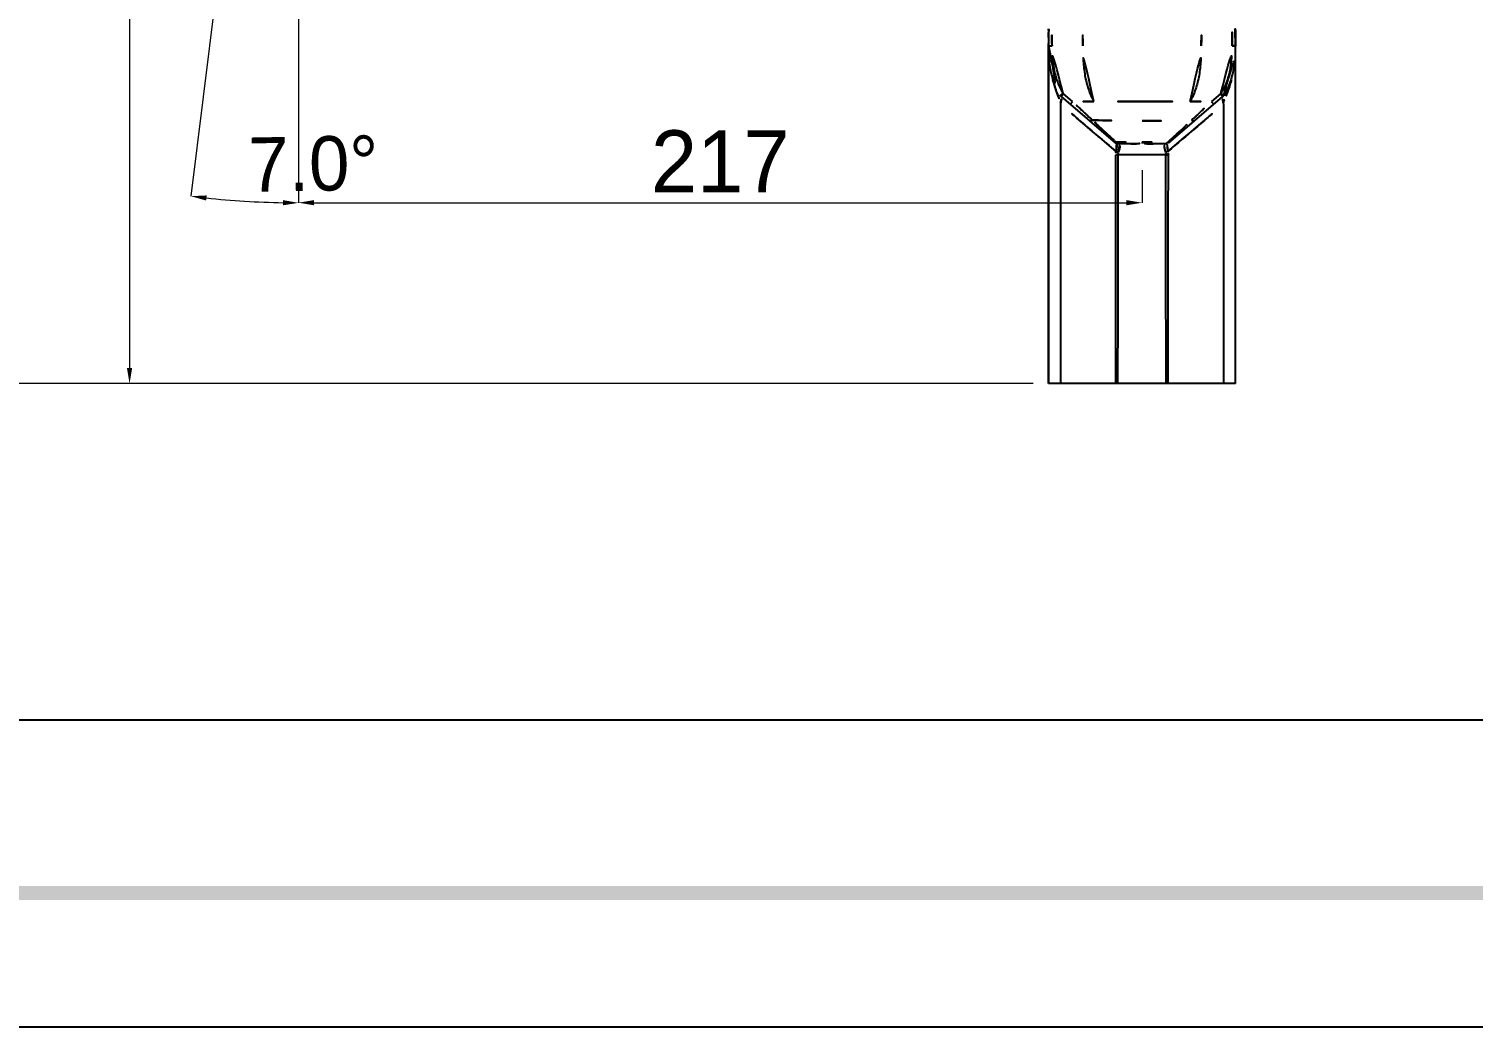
# Model space of a CAD drawing. Extents: x 16296660632 to 16296673174, y -37409619871 to -37409617131.
# Drawn here: x 16296672430.8 to 16296672802.5, y -37409618103.6 to -37409617846.6 of the extents above; entities that cross this region are included whole.
import ezdxf

# ---------------------------------------------------------------- set-up
doc = ezdxf.new("R2010")
doc.units = 0
doc.header["$LTSCALE"] = 10
doc.header["$MEASUREMENT"] = 0
doc.header["$PDMODE"] = 3
doc.header["$PDSIZE"] = -10
doc.layers.get('0').update_dxf_attribs({"linetype": 'CONTINUOUS'})
doc.layers.get('DEFPOINTS').update_dxf_attribs({"linetype": 'CONTINUOUS'})
doc.layers.add('06___PRT_ALL_SURFS', color=7, linetype='CONTINUOUS')
doc.styles.add('Daelim Dimension', font='')
doc.styles.get('Daelim Dimension').set_extended_font_data('나눔고딕')
doc.dimstyles.new('DEFAULT', dxfattribs={"dimscale": 2, "dimtxt": 2, "dimasz": 2, "dimexe": 0, "dimexo": 2, "dimgap": 1, "dimtad": 1, "dimdec": 1, "dimzin": 9, "dimdsep": 46, "dimtxsty": 'Daelim Dimension', "dimcen": 0.5, "dimclrd": 252, "dimclre": 252, "dimclrt": 3, "dimadec": 1, "dimazin": 0, "dimtfac": 1, "dimtdec": 1, "dimtix": 1, "dimtmove": 0, "dimatfit": 3, "dimfxl": 1, "dimtolj": 1, "dimtzin": 1, "dimlwd": 9, "dimlwe": 9, "dimarcsym": 0})

# ---------------------------------------------------------------- blocks, each defined once
blk = doc.blocks.new('*D14')
at = {"color": 5, "lineweight": 9, "transparency": 16777216}
for p, q in [((16296672500.234461, -37409617669.713593), (16296672500.234461, -37409617891.32299)), ((16296672717.304279, -37409617882.977272), (16296672717.304279, -37409617891.32299)), ((16296672504.234461, -37409617891.32299), (16296672713.304279, -37409617891.32299))]:
    blk.add_line(p, q, dxfattribs=at)
at = {"color": 5, "transparency": 16777216}
for points in [[(16296672504.234461, -37409617890.656326), (16296672504.234461, -37409617891.989647), (16296672500.234461, -37409617891.32299)], [(16296672713.304279, -37409617890.656326), (16296672713.304279, -37409617891.989647), (16296672717.304279, -37409617891.32299)]]:
    blk.add_solid(points, dxfattribs=at)
at = {"layer": 'DEFPOINTS', "color": 0, "transparency": 16777216}
for p in [(16296672500.234461, -37409617665.713593), (16296672717.304279, -37409617878.977272), (16296672717.304279, -37409617891.32299)]:
    blk.add_point(p, dxfattribs=at)
at = {"color": 7, "transparency": 16777216, "insert": (16296672608.769369, -37409617880.69352), "char_height": 16, "attachment_point": 5, "style": 'Daelim Dimension'}
blk.add_mtext('\\A1;217', dxfattribs=at)
blk = doc.blocks.new('*D15')
at = {"color": 5, "lineweight": 9, "transparency": 16777216}
for p, q in [((16296672496.234461, -37409617665.713593), (16296672456.74626, -37409617665.713593)), ((16296672456.74626, -37409617669.713593), (16296672456.74626, -37409617933.910744)), ((16296672689.271061, -37409617937.910744), (16296672456.74626, -37409617937.910744))]:
    blk.add_line(p, q, dxfattribs=at)
at = {"color": 5, "transparency": 16777216}
for points in [[(16296672456.07959, -37409617669.713593), (16296672457.41292, -37409617669.713593), (16296672456.74626, -37409617665.713593)], [(16296672456.07959, -37409617933.910744), (16296672457.41292, -37409617933.910744), (16296672456.74626, -37409617937.910744)]]:
    blk.add_solid(points, dxfattribs=at)
at = {"layer": 'DEFPOINTS', "color": 0, "transparency": 16777216}
for p in [(16296672500.234461, -37409617665.713593), (16296672456.74626, -37409617937.910744), (16296672693.271061, -37409617937.910744)]:
    blk.add_point(p, dxfattribs=at)
at = {"color": 7, "transparency": 16777216, "insert": (16296672446.116791, -37409617798.040131), "char_height": 16, "attachment_point": 5, "rotation": 90, "style": 'Daelim Dimension'}
blk.add_mtext('\\A1;272', dxfattribs=at)
blk = doc.blocks.new('*D11')
at = {"color": 5, "lineweight": 9, "transparency": 16777216}
for p, q in [((16296672496.234461, -37409617607.349693), (16296672413.573891, -37409617607.349693)), ((16296672413.573891, -37409617611.349693), (16296672413.573891, -37409617933.910744)), ((16296672496.234461, -37409617937.910744), (16296672413.573891, -37409617937.910744))]:
    blk.add_line(p, q, dxfattribs=at)
at = {"color": 5, "transparency": 16777216}
for points in [[(16296672412.907221, -37409617611.349693), (16296672414.240549, -37409617611.349693), (16296672413.573891, -37409617607.349693)], [(16296672412.907221, -37409617933.910744), (16296672414.240549, -37409617933.910744), (16296672413.573891, -37409617937.910744)]]:
    blk.add_solid(points, dxfattribs=at)
at = {"layer": 'DEFPOINTS', "color": 0, "transparency": 16777216}
for p in [(16296672500.234461, -37409617607.349693), (16296672413.573891, -37409617937.910744), (16296672500.234461, -37409617937.910744)]:
    blk.add_point(p, dxfattribs=at)
at = {"color": 7, "transparency": 16777216, "insert": (16296672402.852871, -37409617785.711487), "char_height": 16, "attachment_point": 5, "rotation": 90, "style": 'Daelim Dimension'}
blk.add_mtext('\\A1;331', dxfattribs=at)
blk = doc.blocks.new('*D16')
at = {"color": 5, "lineweight": 9, "transparency": 16777216}
for p, q in [((16296672500.23, -37409617680.74), (16296672500.23, -37409617891.36)), ((16296672498.15, -37409617682.56), (16296672472.55, -37409617889.65))]:
    blk.add_line(p, q, dxfattribs=at)
blk.add_arc((16296672500.23, -37409617665.71), 225.64, 263.9673, 268.9843, dxfattribs=at)
at = {"color": 5, "transparency": 16777216}
for points in [[(16296672476.44, -37409617890.77), (16296672476.6, -37409617889.45), (16296672472.55, -37409617889.65)], [(16296672496.24, -37409617890.66), (16296672496.23, -37409617891.99), (16296672500.23, -37409617891.36)]]:
    blk.add_solid(points, dxfattribs=at)
at = {"layer": 'DEFPOINTS', "color": 0, "transparency": 16777216}
for p in [(16296672501.83, -37409617652.84), (16296672500.23, -37409617665.71), (16296672500.23, -37409617676.74), (16296672498.64, -37409617678.59), (16296672481.75, -37409617890.6)]:
    blk.add_point(p, dxfattribs=at)
at = {"color": 7, "transparency": 16777216, "insert": (16296672504.06, -37409617881.36), "char_height": 14, "attachment_point": 5, "rotation": 1.0157, "style": 'Daelim Dimension'}
blk.add_mtext('\\A1;7.0°', dxfattribs=at)

msp = doc.modelspace()

# ---------------------------------------------------------------- linework, layer by layer
at = {"color": 7, "linetype": 'Continuous'}
for p, q in [((16296672741.33659, -37409617850.941978), (16296672741.335039, -37409617850.977203)), ((16296672741.33568, -37409617937.910744), (16296672741.33568, -37409617850.977203)), ((16296672741.3375, -37409617937.910744), (16296672741.3375, -37409617850.977203)), ((16296672696.52256, -37409617864.005852), (16296672710.52383, -37409617875.955688)), ((16296672699.426081, -37409617865.300743), (16296672697.09252, -37409617863.297684)), ((16296672724.08473, -37409617875.955688), (16296672738.086, -37409617864.005852)), ((16296672737.516041, -37409617863.297684), (16296672735.18248, -37409617865.300743)), ((16296672738.255819, -37409617865.908279), (16296672738.255819, -37409617937.910744)), ((16296672710.198839, -37409617875.31179), (16296672710.116159, -37409617875.237267)), ((16296672724.40983, -37409617875.312248), (16296672724.496189, -37409617875.233856)), ((16296672723.43854, -37409617878.977272), (16296672711.170019, -37409617878.977272)), ((16296672714.424, -37409617876.195061), (16296672711.17301, -37409617876.195061)), ((16296672717.304211, -37409617875.762444), (16296672717.304359, -37409617876.105003)), ((16296672717.304251, -37409617875.639107), (16296672717.30431, -37409617875.762444)), ((16296672723.435539, -37409617876.195061), (16296672720.184561, -37409617876.195061)), ((16296672723.435539, -37409617876.195061), (16296672723.903099, -37409617875.772423)), ((16296672723.43854, -37409617878.977272), (16296672724.08304, -37409617878.976677)), ((16296672723.903099, -37409617875.772423), (16296672723.97365, -37409617875.708656)), ((16296672741.337299, -37409617937.910744), (16296672711.11698, -37409617937.910744))]:
    msp.add_line(p, q, dxfattribs=at)
at = {"color": 5}
msp.add_line((16296671813.668039, -37409618024.490242), (16296672927.258329, -37409618024.490242), dxfattribs=at)
at = {"color": 2}
msp.add_lwpolyline([(16296671793.750851, -37409617131.239197), (16296673174.182779, -37409617131.239197), (16296673174.182779, -37409618103.587517), (16296671793.750851, -37409618103.587517)], close=True, dxfattribs=at)
at = {"ltscale": 0.5}
msp.add_lwpolyline([(16296671793.750851, -37409617131.239197), (16296673174.182779, -37409617131.239197), (16296673174.182779, -37409618103.587517), (16296671793.750851, -37409618103.587517)], close=True, dxfattribs=at)
at = {"color": 7, "linetype": 'Continuous'}
for centre, radius, start, end in [((16296672419.7134, -37409617847.557564), 321.638219, 359.42953316, 359.99300589), ((16296672419.772129, -37409617847.557663), 321.579487, 359.99300589, 0.18272165), ((16296672697.49634, -37409617862.864899), 1.5, 213.23341636, 229.51970528), ((16296672737.112221, -37409617862.864899), 1.5, 310.48029472, 328.60601934), ((16296672710.960369, -37409617852.384064), 30.209116, 334.3647951, 337.6395403), ((16296672704.283939, -37409617866.289207), 3.765603, 273.0620347, 273.36762861), ((16296672717.33441, -37409617489.864326), 380.400384, 268.06728458, 269.99541011), ((16296672717.27256, -37409617489.826591), 380.438115, 270.00480845, 271.93271542), ((16296672730.324619, -37409617866.289207), 3.765603, 266.63237139, 266.9379653), ((16296672711.17301, -37409617875.195061), 1, 229.51970528, 270), ((16296672722.73349, -37409617862.555519), 17.871233, 227.39103008, 227.69503167), ((16296672717.304359, -37409617462.934807), 412.827634, 269.07433324, 270), ((16296672717.30423, -37409617462.943718), 412.818723, 270, 270.92566676), ((16296672723.435539, -37409617875.195061), 1, 270, 310.48029472), ((16296672720.65988, -37409617878.976738), 3.423176, 0.00087426, 14.44996374)]:
    msp.add_arc(centre, radius, start, end, dxfattribs=at)
for points, knots in [([(16296672693.272881, -37409617850.977211), (16296672693.272579, -37409617850.94709), (16296672693.26512, -37409617850.194817), (16296672693.25802, -37409617849.2425), (16296672693.264521, -37409617848.119247), (16296672693.27264, -37409617847.55275), (16296672693.283739, -37409617847.102463), (16296672693.296391, -37409617846.768379), (16296672693.30456, -37409617846.599731), (16296672693.3092, -37409617846.514877)], [0, 0, 0, 0, 0.0202476301, 0.5056800026, 0.6401238942, 0.7752812201, 0.886506428, 0.942878864, 1, 1, 1, 1]), ([(16296672694.14081, -37409617850.970543), (16296672694.132311, -37409617850.230209), (16296672694.121599, -37409617848.747971), (16296672694.12933, -37409617847.264236), (16296672694.171829, -37409617846.523239)], [0, 0, 0, 0, 0.4993819935, 1, 1, 1, 1]), ([(16296672702.04339, -37409617850.971611), (16296672702.037279, -37409617850.230072), (16296672702.02919, -37409617848.745354), (16296672702.033381, -37409617847.259956), (16296672702.06101, -37409617846.517151)], [0, 0, 0, 0, 0.4994077758, 1, 1, 1, 1]), ([(16296672732.56517, -37409617850.971611), (16296672732.57127, -37409617850.230324), (16296672732.579359, -37409617848.746117), (16296672732.57519, -37409617847.261253), (16296672732.547609, -37409617846.5187)], [0, 0, 0, 0, 0.4994087509, 1, 1, 1, 1]), ([(16296672740.468849, -37409617850.970558), (16296672740.473061, -37409617850.600456), (16296672740.480671, -37409617849.860107), (16296672740.485161, -37409617848.749092), (16296672740.477119, -37409617847.636597), (16296672740.45834, -37409617846.894287), (16296672740.43709, -37409617846.523216)], [0, 0, 0, 0, 0.2496305611, 0.499359505, 0.7493163917, 1, 1, 1, 1]), ([(16296672741.334999, -37409617850.977203), (16296672741.34618, -37409617849.785507), (16296672741.356171, -37409617847.704117), (16296672741.306061, -37409617846.514442), (16296672741.306061, -37409617846.514397)], [0, 0, 0, 0, 0.9999716585, 1, 1, 1, 1]), ([(16296672693.272869, -37409617850.977203), (16296672693.29158, -37409617852.877167), (16296672693.520599, -37409617856.032944), (16296672694.41918, -37409617860.104553), (16296672695.461451, -37409617862.417526), (16296672696.24106, -37409617863.687317)], [0, 0, 0, 0, 0.2903122282, 0.5901078986, 1, 1, 1, 1]), ([(16296672694.14061, -37409617850.970551), (16296672694.082451, -37409617850.9711), (16296672693.969219, -37409617850.972153), (16296672693.80604, -37409617850.973618), (16296672693.65777, -37409617850.974899), (16296672693.52939, -37409617850.975906), (16296672693.43668, -37409617850.976639), (16296672693.375429, -37409617850.976967), (16296672693.34001, -37409617850.97731), (16296672693.31229, -37409617850.977058), (16296672693.29187, -37409617850.977982), (16296672693.280161, -37409617850.976402), (16296672693.274071, -37409617850.977997), (16296672693.272881, -37409617850.977211)], [0, 0, 0, 0, 0.2010652127, 0.3914884949, 0.564146431, 0.7136743177, 0.835381275, 0.8846112233, 0.9255045682, 0.9576672447, 0.9809012769, 0.9950604168, 1, 1, 1, 1]), ([(16296672697.01053, -37409617863.225418), (16296672696.732281, -37409617862.772217), (16296672696.216299, -37409617861.839912), (16296672695.581659, -37409617860.37352), (16296672695.084049, -37409617858.855927), (16296672694.712231, -37409617857.304176), (16296672694.448971, -37409617855.731918), (16296672694.21699, -37409617853.622032), (16296672694.1523, -37409617852.03054), (16296672694.140381, -37409617850.970551)], [0, 0, 0, 0, 0.125169557, 0.2503616288, 0.3755300858, 0.5005941974, 0.6255823434, 0.7504947686, 1, 1, 1, 1]), ([(16296672704.91383, -37409617865.299858), (16296672704.650379, -37409617864.79155), (16296672704.131001, -37409617863.750526), (16296672703.49485, -37409617862.096542), (16296672702.98497, -37409617860.350113), (16296672702.47653, -37409617857.911453), (16296672702.132891, -37409617854.772339), (16296672702.05377, -37409617852.241364), (16296672702.04332, -37409617850.971611)], [0, 0, 0, 0, 0.1163450899, 0.2361839454, 0.3595737007, 0.4856728987, 0.7419640235, 1, 1, 1, 1]), ([(16296672729.6943, -37409617865.300667), (16296672729.957781, -37409617864.792343), (16296672730.47723, -37409617863.751282), (16296672731.11348, -37409617862.097221), (16296672731.62344, -37409617860.350708), (16296672732.131969, -37409617857.911903), (16296672732.47566, -37409617854.772591), (16296672732.55479, -37409617852.24144), (16296672732.565241, -37409617850.971611)], [0, 0, 0, 0, 0.1163457987, 0.2361831017, 0.3595722553, 0.4856712848, 0.7419630205, 1, 1, 1, 1]), ([(16296672737.591261, -37409617863.236427), (16296672737.870119, -37409617862.782967), (16296672738.38732, -37409617861.850113), (16296672739.0235, -37409617860.382607), (16296672739.52236, -37409617858.863724), (16296672739.89509, -37409617857.310516), (16296672740.15897, -37409617855.736717), (16296672740.391451, -37409617853.624733), (16296672740.456249, -37409617852.031609), (16296672740.46818, -37409617850.970551)], [0, 0, 0, 0, 0.125169993, 0.2503621989, 0.3755304052, 0.5005948694, 0.6255828275, 0.7504952902, 1, 1, 1, 1]), ([(16296672738.3675, -37409617863.687317), (16296672739.14711, -37409617862.417526), (16296672740.189381, -37409617860.104553), (16296672741.087959, -37409617856.032944), (16296672741.31698, -37409617852.877167), (16296672741.33569, -37409617850.977203)], [0, 0, 0, 0, 0.4098921014, 0.7096877718, 1, 1, 1, 1]), ([(16296672740.46818, -37409617850.970551), (16296672740.5264, -37409617850.9711), (16296672740.63974, -37409617850.97216), (16296672740.80307, -37409617850.973633), (16296672740.951441, -37409617850.974899), (16296672741.06337, -37409617850.9758), (16296672741.141821, -37409617850.976387), (16296672741.191231, -37409617850.976738), (16296672741.233761, -37409617850.977013), (16296672741.26907, -37409617850.977226), (16296672741.296761, -37409617850.97728), (16296672741.315189, -37409617850.977478), (16296672741.325741, -37409617850.977257), (16296672741.3311, -37409617850.977577), (16296672741.333651, -37409617850.976913), (16296672741.33556, -37409617850.977531), (16296672741.33568, -37409617850.977203)], [0, 0, 0, 0, 0.2013383148, 0.3919809316, 0.5648130674, 0.7144407246, 0.779027118, 0.8361279667, 0.8853036704, 0.9261146377, 0.9581668708, 0.9812619189, 0.9894049115, 0.9952539679, 0.9987911057, 1, 1, 1, 1]), ([(16296672738.897989, -37409617863.876663), (16296672739.33753, -37409617862.808578), (16296672740.08003, -37409617860.666672), (16296672740.58296, -37409617858.457253), (16296672740.77356, -37409617857.367393)], [0, 0, 0, 0, 0.5107394311, 1, 1, 1, 1]), ([(16296672697.022341, -37409617863.233269), (16296672696.97245, -37409617863.267342), (16296672696.873569, -37409617863.331444), (16296672696.72459, -37409617863.412827), (16296672696.611771, -37409617863.483887), (16296672696.53619, -37409617863.545502), (16296672696.488371, -37409617863.589439), (16296672696.445959, -37409617863.629936), (16296672696.40736, -37409617863.664383), (16296672696.370331, -37409617863.690498), (16296672696.3326, -37409617863.702637), (16296672696.298519, -37409617863.703522), (16296672696.273951, -37409617863.698898), (16296672696.258329, -37409617863.693901), (16296672696.24999, -37409617863.690971), (16296672696.244961, -37409617863.688667), (16296672696.242149, -37409617863.687683), (16296672696.24168, -37409617863.686981)], [0, 0, 0, 0, 0.1947586037, 0.3794220025, 0.5473822943, 0.6234528095, 0.6934516288, 0.7567075609, 0.8124548572, 0.8602848274, 0.9015880259, 0.9381093059, 0.9691206823, 0.9815949719, 0.9911423999, 0.9972774528, 1, 1, 1, 1]), ([(16296672696.52256, -37409617864.005852), (16296672696.521311, -37409617864.004784), (16296672696.525551, -37409617863.997528), (16296672696.530689, -37409617863.987923), (16296672696.543659, -37409617863.969543), (16296672696.5606, -37409617863.946182), (16296672696.58329, -37409617863.916313), (16296672696.622841, -37409617863.865334), (16296672696.68379, -37409617863.788963), (16296672696.76898, -37409617863.68428), (16296672696.867941, -37409617863.564522), (16296672696.97723, -37409617863.433884), (16296672697.053379, -37409617863.343788), (16296672697.09252, -37409617863.297691)], [0, 0, 0, 0, 0.0054110023, 0.019701894, 0.0430917828, 0.0754829268, 0.1165947883, 0.1660722528, 0.2884963502, 0.4385061332, 0.611100599, 0.8006290459, 1, 1, 1, 1]), ([(16296672738.086, -37409617864.005852), (16296672738.08725, -37409617864.004784), (16296672738.08301, -37409617863.997528), (16296672738.077869, -37409617863.987923), (16296672738.064899, -37409617863.969543), (16296672738.04796, -37409617863.946182), (16296672738.02527, -37409617863.916313), (16296672737.98572, -37409617863.865334), (16296672737.92477, -37409617863.788963), (16296672737.839581, -37409617863.68428), (16296672737.74062, -37409617863.564522), (16296672737.63133, -37409617863.433884), (16296672737.55518, -37409617863.343788), (16296672737.516041, -37409617863.297691)], [0, 0, 0, 0, 0.0054109048, 0.019701765, 0.0430916412, 0.0754827813, 0.1165946404, 0.1660721083, 0.2884962276, 0.438506042, 0.6111005467, 0.8006290219, 1, 1, 1, 1]), ([(16296672737.58622, -37409617863.233269), (16296672737.63694, -37409617863.266113), (16296672737.73702, -37409617863.328079), (16296672737.88273, -37409617863.415024), (16296672738.014641, -37409617863.496353), (16296672738.11668, -37409617863.584229), (16296672738.185431, -37409617863.652634), (16296672738.238211, -37409617863.690552), (16296672738.275829, -37409617863.703079), (16296672738.310011, -37409617863.703743), (16296672738.334681, -37409617863.698891), (16296672738.350361, -37409617863.693672), (16296672738.358761, -37409617863.690727), (16296672738.36363, -37409617863.688332), (16296672738.366449, -37409617863.687599), (16296672738.36688, -37409617863.686981)], [0, 0, 0, 0, 0.1948218696, 0.3794520094, 0.5474677018, 0.6934092649, 0.8123733351, 0.8601911007, 0.9013980713, 0.9380011687, 0.9692465678, 0.9818505695, 0.9914836751, 0.9975630528, 1, 1, 1, 1]), ([(16296672738.19591, -37409617865.453697), (16296672738.124941, -37409617865.231483), (16296672738.015751, -37409617864.814743), (16296672738.00407, -37409617864.378418), (16296672738.035191, -37409617864.185051)], [0, 0, 0, 0, 0.5436066784, 1, 1, 1, 1]), ([(16296672738.035191, -37409617864.185051), (16296672738.03791, -37409617864.168129), (16296672738.049589, -37409617864.102669), (16296672738.06575, -37409617864.037979), (16296672738.080481, -37409617863.990868)], [0, 0, 0, 0, 0.2577413016, 1, 1, 1, 1]), ([(16296672698.84737, -37409617865.990044), (16296672698.84709, -37409617865.989792), (16296672698.84848, -37409617865.988136), (16296672698.84964, -37409617865.985847), (16296672698.85314, -37409617865.981392), (16296672698.859751, -37409617865.972633), (16296672698.87182, -37409617865.957588), (16296672698.89002, -37409617865.935143), (16296672698.91345, -37409617865.906677), (16296672698.94175, -37409617865.87252), (16296672698.97473, -37409617865.832893), (16296672699.027149, -37409617865.770157), (16296672699.102039, -37409617865.681107), (16296672699.20149, -37409617865.563744), (16296672699.310949, -37409617865.435204), (16296672699.386999, -37409617865.346291), (16296672699.426081, -37409617865.300743)], [0, 0, 0, 0, 0.0012615597, 0.0048166257, 0.0106918511, 0.0188776096, 0.0421238477, 0.0744144341, 0.1154534488, 0.1648755429, 0.2223064401, 0.2872505782, 0.4373169194, 0.6100960236, 0.7999746654, 1, 1, 1, 1]), ([(16296672704.50514, -37409617870.048309), (16296672704.089491, -37409617869.662529), (16296672703.254259, -37409617868.879646), (16296672701.989941, -37409617867.699654), (16296672700.71278, -37409617866.502701), (16296672699.852631, -37409617865.705544), (16296672699.426081, -37409617865.300743)], [0, 0, 0, 0, 0.2447018954, 0.4939712235, 0.7462508874, 1, 1, 1, 1]), ([(16296672704.914261, -37409617865.303101), (16296672704.456699, -37409617865.302963), (16296672702.6273, -37409617865.302223), (16296672700.797911, -37409617865.300827), (16296672699.426069, -37409617865.299423)], [0, 0, 0, 0, 0.2501166958, 1, 1, 1, 1]), ([(16296672717.304279, -37409617865.293739), (16296672716.27137, -37409617865.293739), (16296672712.14123, -37409617865.295593), (16296672708.01108, -37409617865.300827), (16296672704.91383, -37409617865.299858)], [0, 0, 0, 0, 0.2500886704, 1, 1, 1, 1]), ([(16296672717.304279, -37409617865.292053), (16296672718.337139, -37409617865.292374), (16296672720.40267, -37409617865.296127), (16296672724.53253, -37409617865.298073), (16296672727.62952, -37409617865.298447), (16296672729.69385, -37409617865.297684)], [0, 0, 0, 0, 0.2500957832, 0.5001461818, 1, 1, 1, 1]), ([(16296672723.97477, -37409617878.122543), (16296672726.37533, -37409617876.107849), (16296672729.955931, -37409617873.06395), (16296672734.71451, -37409617868.990372), (16296672737.080271, -37409617866.94072), (16296672738.255819, -37409617865.908272)], [0, 0, 0, 0, 0.5003089787, 0.7502310364, 1, 1, 1, 1]), ([(16296672729.69384, -37409617865.303146), (16296672730.15144, -37409617865.302994), (16296672731.980989, -37409617865.302223), (16296672733.810539, -37409617865.300797), (16296672735.182489, -37409617865.299377)], [0, 0, 0, 0, 0.2501156903, 1, 1, 1, 1]), ([(16296672730.10342, -37409617870.048309), (16296672730.94035, -37409617869.267258), (16296672732.63413, -37409617867.685539), (16296672734.32583, -37409617866.101593), (16296672735.18248, -37409617865.300743)], [0, 0, 0, 0, 0.4939743691, 1, 1, 1, 1]), ([(16296672735.761181, -37409617865.990044), (16296672735.761471, -37409617865.989792), (16296672735.760099, -37409617865.988129), (16296672735.758921, -37409617865.98584), (16296672735.75543, -37409617865.981377), (16296672735.748819, -37409617865.972633), (16296672735.73674, -37409617865.957603), (16296672735.718531, -37409617865.93515), (16296672735.69511, -37409617865.906677), (16296672735.666809, -37409617865.87252), (16296672735.633829, -37409617865.832893), (16296672735.581421, -37409617865.770172), (16296672735.506519, -37409617865.681107), (16296672735.40707, -37409617865.563744), (16296672735.297609, -37409617865.435204), (16296672735.22155, -37409617865.346298), (16296672735.18248, -37409617865.300743)], [0, 0, 0, 0, 0.0012653421, 0.0048208887, 0.0106959747, 0.0188813938, 0.0421268515, 0.0744168006, 0.1154552636, 0.1648767618, 0.2223069577, 0.2872503725, 0.4373156943, 0.6100947433, 0.7999739686, 1, 1, 1, 1]), ([(16296672738.19591, -37409617865.453697), (16296672738.20706, -37409617865.488617), (16296672738.245119, -37409617865.637306), (16296672738.25581, -37409617865.791718), (16296672738.255819, -37409617865.908272)], [0, 0, 0, 0, 0.239217498, 1, 1, 1, 1]), ([(16296672704.48509, -37409617870.049438), (16296672704.425289, -37409617870.102203), (16296672704.31299, -37409617870.192757), (16296672704.168051, -37409617870.282509), (16296672704.0651, -37409617870.323418), (16296672704.00334, -37409617870.33683), (16296672703.951031, -37409617870.334953), (16296672703.922091, -37409617870.32122), (16296672703.91139, -37409617870.312088)], [0, 0, 0, 0, 0.3609380344, 0.6520798141, 0.7668833172, 0.8608337072, 0.9363234262, 1, 1, 1, 1]), ([(16296672710.116159, -37409617875.237267), (16296672709.940081, -37409617875.078392), (16296672709.565281, -37409617874.737396), (16296672708.971279, -37409617874.196579), (16296672708.317801, -37409617873.599838), (16296672707.616249, -37409617872.955307), (16296672706.874399, -37409617872.271988), (16296672706.099609, -37409617871.556267), (16296672705.30217, -37409617870.809059), (16296672704.761499, -37409617870.303391), (16296672704.485161, -37409617870.049431)], [0, 0, 0, 0, 0.0929260727, 0.1985383838, 0.3147561748, 0.439664735, 0.5718183854, 0.7099446077, 0.852945265, 1, 1, 1, 1]), ([(16296672724.496189, -37409617875.233856), (16296672724.871401, -37409617874.893288), (16296672725.701799, -37409617874.139214), (16296672727.03726, -37409617872.916153), (16296672728.537649, -37409617871.528374), (16296672729.58353, -37409617870.554909), (16296672730.12343, -37409617870.049408)], [0, 0, 0, 0, 0.1986738475, 0.4397957837, 0.7100125716, 1, 1, 1, 1]), ([(16296672730.12343, -37409617870.049408), (16296672730.18322, -37409617870.102203), (16296672730.29567, -37409617870.192703), (16296672730.44025, -37409617870.282608), (16296672730.543739, -37409617870.323303), (16296672730.61739, -37409617870.340202), (16296672730.674231, -37409617870.331673), (16296672730.69717, -37409617870.312088)], [0, 0, 0, 0, 0.3619149753, 0.6538411846, 0.7689457613, 0.8631541918, 1, 1, 1, 1]), ([(16296672710.6348, -37409617875.708557), (16296672710.60265, -37409617875.678413), (16296672710.45841, -37409617875.544968), (16296672710.312099, -37409617875.413803), (16296672710.198839, -37409617875.31179)], [0, 0, 0, 0, 0.2242908949, 1, 1, 1, 1]), ([(16296672723.97365, -37409617875.708656), (16296672724.00651, -37409617875.678749), (16296672724.151819, -37409617875.546516), (16296672724.29726, -37409617875.414436), (16296672724.40983, -37409617875.312248)], [0, 0, 0, 0, 0.2261376798, 1, 1, 1, 1]), ([(16296672724.606251, -37409617875.510582), (16296672724.521641, -37409617875.582802), (16296672724.317881, -37409617875.694672), (16296672724.087391, -37409617875.717796), (16296672723.97365, -37409617875.708656)], [0, 0, 0, 0, 0.4936382934, 1, 1, 1, 1]), ([(16296672710.634899, -37409617875.708656), (16296672710.52117, -37409617875.717796), (16296672710.29068, -37409617875.694672), (16296672710.08692, -37409617875.582802), (16296672710.00231, -37409617875.510582)], [0, 0, 0, 0, 0.5063617066, 1, 1, 1, 1]), ([(16296672711.17301, -37409617876.195061), (16296672711.17383, -37409617876.195061), (16296672711.167959, -37409617876.191223), (16296672711.16564, -37409617876.187599), (16296672711.154169, -37409617876.178146), (16296672711.141689, -37409617876.16655), (16296672711.12431, -37409617876.151031), (16296672711.09444, -37409617876.123932), (16296672711.047871, -37409617876.081688), (16296672710.981421, -37409617876.021523), (16296672710.900761, -37409617875.949097), (16296672710.806789, -37409617875.864983), (16296672710.74007, -37409617875.80471), (16296672710.7048, -37409617875.772614)], [0, 0, 0, 0, 0.0038903703, 0.0160738503, 0.0364482974, 0.0649074829, 0.1013449672, 0.1456550663, 0.2575463513, 0.3999668534, 0.5722999103, 0.7731261238, 1, 1, 1, 1]), ([(16296672714.424, -37409617876.195061), (16296672714.610609, -37409617876.195061), (16296672715.02873, -37409617876.178093), (16296672715.70912, -37409617876.143089), (16296672716.48262, -37409617876.11277), (16296672717.025009, -37409617876.105003), (16296672717.304279, -37409617876.105003)], [0, 0, 0, 0, 0.1942568133, 0.4354106667, 0.7092896678, 1, 1, 1, 1]), ([(16296672720.184561, -37409617876.195061), (16296672719.997959, -37409617876.195061), (16296672719.57988, -37409617876.178146), (16296672718.899509, -37409617876.143089), (16296672718.12599, -37409617876.112747), (16296672717.58357, -37409617876.105003), (16296672717.304279, -37409617876.105003)], [0, 0, 0, 0, 0.1942391392, 0.4353775203, 0.7092671718, 1, 1, 1, 1]), ([(16296672723.328659, -37409617878.336487), (16296672723.257481, -37409617878.130348), (16296672723.138929, -37409617877.732758), (16296672723.035391, -37409617877.162888), (16296672723.021061, -37409617876.677063), (16296672723.081989, -37409617876.388603), (16296672723.13553, -37409617876.275429)], [0, 0, 0, 0, 0.3104132325, 0.5896046612, 0.8217871159, 1, 1, 1, 1]), ([(16296672723.13553, -37409617876.275429), (16296672723.13974, -37409617876.26651), (16296672723.156651, -37409617876.232521), (16296672723.176359, -37409617876.199898), (16296672723.1926, -37409617876.176964)], [0, 0, 0, 0, 0.2597665716, 1, 1, 1, 1]), ([(16296672723.328659, -37409617878.336502), (16296672723.387541, -37409617878.32196), (16296672723.606779, -37409617878.263206), (16296672723.82275, -37409617878.190063), (16296672723.974819, -37409617878.122543)], [0, 0, 0, 0, 0.267144909, 1, 1, 1, 1]), ([(16296672723.43854, -37409617878.977272), (16296672723.43849, -37409617878.922523), (16296672723.428761, -37409617878.705299), (16296672723.381701, -37409617878.490128), (16296672723.328659, -37409617878.336487)], [0, 0, 0, 0, 0.2519841811, 1, 1, 1, 1]), ([(16296672723.974779, -37409617878.122543), (16296672723.93465, -37409617877.915733), (16296672723.867371, -37409617877.518997), (16296672723.80625, -37409617876.95919), (16296672723.79327, -37409617876.486954), (16296672723.81959, -37409617876.205421), (16296672723.84753, -37409617876.088348)], [0, 0, 0, 0, 0.3085081948, 0.5889754268, 0.8237411768, 1, 1, 1, 1])]:
    msp.add_open_spline(points, degree=3, knots=knots, dxfattribs=at)
for points in [[(16296672697.09252, -37409617863.297691), (16296672697.06982, -37409617863.275482), (16296672697.044889, -37409617863.255623), (16296672697.022341, -37409617863.233269)], [(16296672737.516041, -37409617863.297691), (16296672737.538639, -37409617863.275383), (16296672737.56348, -37409617863.255432), (16296672737.58622, -37409617863.233269)], [(16296672723.491579, -37409617937.910744), (16296672723.47444, -37409617918.266251), (16296672723.45673, -37409617898.621773), (16296672723.43854, -37409617878.977272)], [(16296672724.054501, -37409617937.910744), (16296672724.064819, -37409617918.266052), (16296672724.074499, -37409617898.621368), (16296672724.083059, -37409617878.976677)]]:
    msp.add_open_spline(points, degree=3, dxfattribs=at)
at = {"color": 5, "ltscale": 40}
msp.add_trace([(16296673157.80278, -37409618070.827553), (16296673154.265579, -37409618067.290337), (16296671810.13084, -37409618070.827553), (16296671813.668039, -37409618067.290337)], dxfattribs=at)
at = {"layer": '06___PRT_ALL_SURFS', "color": 7, "linetype": 'Continuous'}
for p, q in [((16296672693.271061, -37409617850.977203), (16296672693.271061, -37409617937.910744)), ((16296672693.272881, -37409617937.910744), (16296672693.272881, -37409617850.977203)), ((16296672696.352739, -37409617865.908279), (16296672696.352739, -37409617937.910744)), ((16296672711.170019, -37409617878.977272), (16296672710.52552, -37409617878.976677)), ((16296672711.11698, -37409617937.910744), (16296672693.271259, -37409617937.910744))]:
    msp.add_line(p, q, dxfattribs=at)
for centre, radius, start, end in [((16296673014.835699, -37409617847.557663), 321.578763, 179.81421844, 179.99475441), ((16296673014.894211, -37409617847.557571), 321.637266, 179.99475441, 180.57046684), ((16296672723.64819, -37409617852.384064), 30.209116, 202.3604597, 205.6352049), ((16296672713.948681, -37409617878.976738), 3.423176, 165.55003626, 179.99912574)]:
    msp.add_arc(centre, radius, start, end, dxfattribs=at)
for points, knots in [([(16296672695.710569, -37409617863.876663), (16296672695.27108, -37409617862.808693), (16296672694.528629, -37409617860.666977), (16296672694.025721, -37409617858.457787), (16296672693.83511, -37409617857.368027)], [0, 0, 0, 0, 0.510738431, 1, 1, 1, 1]), ([(16296672696.412649, -37409617865.453697), (16296672696.48362, -37409617865.231483), (16296672696.59281, -37409617864.814743), (16296672696.604481, -37409617864.378418), (16296672696.57337, -37409617864.185051)], [0, 0, 0, 0, 0.5436066784, 1, 1, 1, 1]), ([(16296672696.57337, -37409617864.185051), (16296672696.57065, -37409617864.168129), (16296672696.558969, -37409617864.102669), (16296672696.542801, -37409617864.037979), (16296672696.52808, -37409617863.990868)], [0, 0, 0, 0, 0.2577413016, 1, 1, 1, 1]), ([(16296672696.412649, -37409617865.453697), (16296672696.401501, -37409617865.488617), (16296672696.36344, -37409617865.637306), (16296672696.352751, -37409617865.791718), (16296672696.352751, -37409617865.908272)], [0, 0, 0, 0, 0.239217498, 1, 1, 1, 1]), ([(16296672710.633789, -37409617878.122543), (16296672708.233219, -37409617876.107849), (16296672704.65263, -37409617873.06395), (16296672699.894051, -37409617868.990372), (16296672697.52829, -37409617866.94072), (16296672696.352739, -37409617865.908272)], [0, 0, 0, 0, 0.5003089787, 0.7502310364, 1, 1, 1, 1]), ([(16296672710.63378, -37409617878.122543), (16296672710.67391, -37409617877.915733), (16296672710.74118, -37409617877.518997), (16296672710.802311, -37409617876.959183), (16296672710.81529, -37409617876.486954), (16296672710.788971, -37409617876.205421), (16296672710.76103, -37409617876.088348)], [0, 0, 0, 0, 0.308508283, 0.5889755595, 0.8237412829, 1, 1, 1, 1]), ([(16296672711.2799, -37409617878.336502), (16296672711.22102, -37409617878.32196), (16296672711.00178, -37409617878.263206), (16296672710.78581, -37409617878.190063), (16296672710.633751, -37409617878.122543)], [0, 0, 0, 0, 0.267144909, 1, 1, 1, 1]), ([(16296672711.170019, -37409617878.977272), (16296672711.170071, -37409617878.922523), (16296672711.1798, -37409617878.705299), (16296672711.22686, -37409617878.490128), (16296672711.2799, -37409617878.336487)], [0, 0, 0, 0, 0.2519841811, 1, 1, 1, 1]), ([(16296672711.2799, -37409617878.336487), (16296672711.35108, -37409617878.130348), (16296672711.469629, -37409617877.732758), (16296672711.57317, -37409617877.162888), (16296672711.5875, -37409617876.677063), (16296672711.526569, -37409617876.388603), (16296672711.47303, -37409617876.275429)], [0, 0, 0, 0, 0.3104132325, 0.5896046612, 0.8217871159, 1, 1, 1, 1]), ([(16296672711.47303, -37409617876.275429), (16296672711.468809, -37409617876.26651), (16296672711.45191, -37409617876.232521), (16296672711.432211, -37409617876.199898), (16296672711.41596, -37409617876.176964)], [0, 0, 0, 0, 0.2597665716, 1, 1, 1, 1])]:
    msp.add_open_spline(points, degree=3, knots=knots, dxfattribs=at)
for points in [[(16296672710.55406, -37409617937.910744), (16296672710.543739, -37409617918.266052), (16296672710.53405, -37409617898.621368), (16296672710.525499, -37409617878.976677)], [(16296672711.11698, -37409617937.910744), (16296672711.134121, -37409617918.266251), (16296672711.151831, -37409617898.621773), (16296672711.170019, -37409617878.977272)]]:
    msp.add_open_spline(points, degree=3, dxfattribs=at)

# ---------------------------------------------------------------- dimensions: what is measured, and where the dimension line sits
at = {"color": 5}
for base, p1, p2, picture, middle in [((16296672413.573891, -37409617937.910744), (16296672500.234461, -37409617607.349693), (16296672500.234461, -37409617937.910744), '*D11', (16296672413.573891, -37409617785.711487)), ((16296672456.74626, -37409617937.910744), (16296672500.234461, -37409617665.713593), (16296672693.271061, -37409617937.910744), '*D15', (16296672456.74626, -37409617798.040131))]:
    dim = msp.add_linear_dim(base=base, p1=p1, p2=p2, angle=90, dimstyle='DEFAULT', override={"dimtxt": 8, "dimdec": 0, "dimclrd": 5, "dimclre": 5, "dimclrt": 7}, dxfattribs=at)
    dim.commit()
    dim.dimension.update_dxf_attribs({"geometry": picture, "text_midpoint": middle, "dimtype": 160})
dim = msp.add_angular_dim_2l(base=(16296672481.749571, -37409617890.600029), line1=((16296672500.234461, -37409617665.713593), (16296672500.234461, -37409617676.742104)), line2=((16296672498.642429, -37409617678.589607), (16296672501.826481, -37409617652.83757)), dimstyle='DEFAULT', override={"dimtxt": 7, "dimclrd": 5, "dimclre": 5, "dimclrt": 7}, dxfattribs=at)
dim.commit()
dim.dimension.update_dxf_attribs({"geometry": '*D16', "text_midpoint": (16296672504.234461, -37409617891.32299), "dimtype": 162})
dim = msp.add_linear_dim(base=(16296672717.304279, -37409617891.32299), p1=(16296672500.234461, -37409617665.713593), p2=(16296672717.304279, -37409617878.977272), dimstyle='DEFAULT', override={"dimtxt": 8, "dimdec": 0, "dimclrd": 5, "dimclre": 5, "dimclrt": 7}, dxfattribs=at)
dim.commit()
dim.dimension.update_dxf_attribs({"geometry": '*D14', "text_midpoint": (16296672608.769369, -37409617891.32299), "dimtype": 160})

doc.saveas('drawing.dxf')
